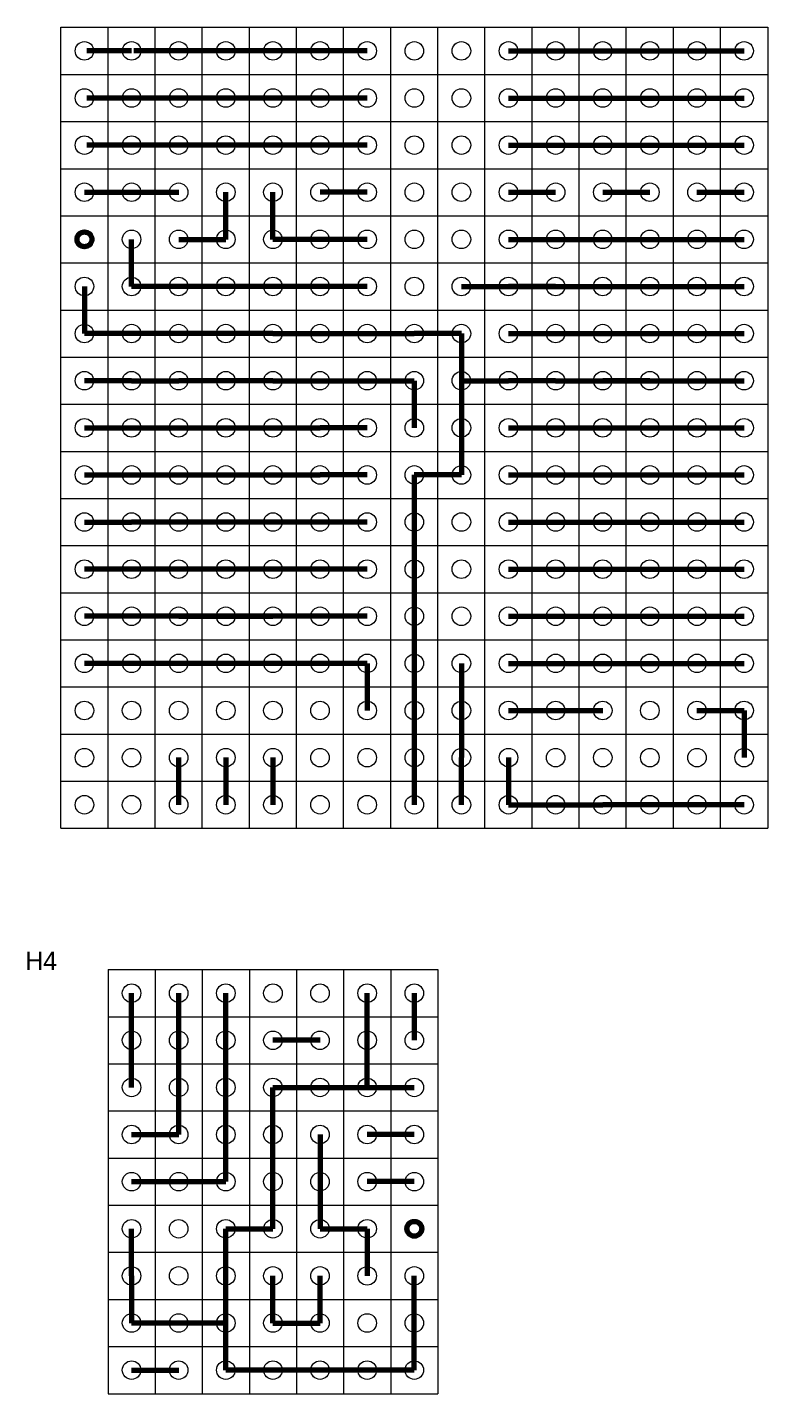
# Model space of a CAD drawing. Extents: x -67 to 41, y 38 to 136.
# Drawn here: x 1.4 to 41.3, y 60.1 to 133.8 of the extents above; entities that cross this region are included whole.
import ezdxf

# ---------------------------------------------------------------- set-up
doc = ezdxf.new("R2010")
doc.units = 0
doc.layers.add('0_GND', color=7, linetype='CONTINUOUS', lineweight=15)
doc.layers.add('5V line', color=1, linetype='CONTINUOUS', lineweight=15)
for name, color, linetype, lineweight, true_color in [('0_wire', 92, 'CONTINUOUS', 15, 0x00c800), ('3.3V line', 40, 'CONTINUOUS', 15, 0xffaa00), ('socket_header', 56, 'CONTINUOUS', 15, 0x808000), ('universal_board', 253, 'CONTINUOUS', 15, 0xa0a0a4)]:
    doc.layers.add(name, color=color, linetype=linetype, lineweight=lineweight, true_color=true_color)
doc.styles.add('unicode', font='unicode')

msp = doc.modelspace()

# ---------------------------------------------------------------- linework, layer by layer
at = {"layer": '0_GND', "lineweight": 200}
for p, q in [((12.06, 122.36), (12.06, 124.9)), ((9.52, 122.36), (12.06, 122.36)), ((4.44, 119.82), (4.44, 117.28)), ((14.6, 117.28), (4.44, 117.28)), ((14.6, 117.28), (17.14, 117.28)), ((17.14, 117.28), (22.22, 117.28)), ((24.76, 117.28), (22.22, 117.28)), ((24.76, 117.28), (24.76, 114.74)), ((24.76, 114.74), (27.3, 114.74)), ((24.76, 114.74), (24.76, 109.66)), ((29.84, 114.74), (27.3, 114.74)), ((29.84, 114.74), (32.38, 114.74)), ((32.38, 114.74), (40, 114.74)), ((34.92, 114.74), (32.38, 114.74)), ((24.76, 109.66), (22.22, 109.66)), ((22.22, 109.66), (22.22, 91.88)), ((27.3, 94.42), (27.3, 91.88)), ((27.3, 91.88), (32.38, 91.88)), ((40, 91.88), (32.38, 91.88)), ((19.68, 76.64), (19.68, 81.72)), ((14.6, 76.64), (17.14, 76.64)), ((14.6, 69.02), (14.6, 76.64)), ((17.14, 76.64), (19.68, 76.64)), ((19.68, 76.64), (22.22, 76.64)), ((6.98, 66.48), (6.98, 69.02)), ((12.06, 63.94), (12.06, 69.02)), ((12.06, 69.02), (14.6, 69.02)), ((6.98, 66.48), (6.98, 63.94)), ((22.22, 61.4), (22.22, 66.48)), ((12.06, 63.94), (6.98, 63.94)), ((12.06, 61.4), (12.06, 63.94)), ((19.68, 61.4), (12.06, 61.4)), ((22.22, 61.4), (19.68, 61.4))]:
    msp.add_line(p, q, dxfattribs=at)
at = {"layer": '0_wire', "lineweight": 200}
for p, q in [((6.98, 132.52), (4.57, 132.52)), ((19.68, 132.52), (7.11, 132.52)), ((27.3, 132.52), (40, 132.52)), ((6.98, 129.98), (4.57, 129.98)), ((19.68, 129.98), (6.98, 129.98)), ((27.3, 129.98), (40, 129.98)), ((6.98, 127.44), (4.57, 127.44)), ((19.68, 127.44), (6.98, 127.44)), ((27.3, 127.44), (40, 127.44)), ((4.44, 124.9), (9.52, 124.9)), ((14.6, 122.36), (14.6, 124.9)), ((19.68, 124.9), (17.14, 124.9)), ((27.3, 124.9), (29.84, 124.9)), ((32.38, 124.9), (34.92, 124.9)), ((37.46, 124.9), (40, 124.9)), ((6.98, 119.82), (6.98, 122.36)), ((19.68, 122.36), (14.6, 122.36)), ((27.3, 122.36), (40, 122.36)), ((9.52, 119.82), (6.98, 119.82)), ((19.68, 119.82), (9.52, 119.82)), ((27.3, 117.28), (40, 117.28)), ((4.44, 112.2), (6.98, 112.2)), ((6.98, 112.2), (9.52, 112.2)), ((9.52, 112.2), (17.14, 112.2)), ((19.68, 112.2), (17.14, 112.2)), ((27.3, 112.2), (40, 112.2)), ((4.44, 109.66), (6.98, 109.66)), ((6.98, 109.66), (9.52, 109.66)), ((9.52, 109.66), (17.14, 109.66)), ((19.68, 109.66), (17.14, 109.66)), ((27.3, 109.66), (40, 109.66)), ((4.44, 107.12), (6.98, 107.12)), ((17.14, 107.12), (6.98, 107.12)), ((19.68, 107.12), (17.14, 107.12)), ((27.3, 107.12), (40, 107.12)), ((19.68, 104.58), (4.44, 104.58)), ((17.14, 104.58), (14.6, 104.58)), ((27.3, 104.58), (40, 104.58)), ((19.68, 102.04), (4.44, 102.04)), ((9.52, 102.04), (12.06, 102.04)), ((12.06, 102.04), (14.6, 102.04)), ((27.3, 102.04), (40, 102.04)), ((19.68, 99.5), (4.44, 99.5)), ((14.6, 99.5), (12.06, 99.5)), ((19.68, 99.5), (19.68, 96.96)), ((27.3, 99.5), (40, 99.5)), ((27.3, 96.96), (32.38, 96.96)), ((37.46, 96.96), (40, 96.96)), ((40, 96.96), (40, 94.42)), ((9.52, 91.88), (9.52, 94.42)), ((12.06, 94.42), (12.06, 91.88)), ((14.6, 94.42), (14.6, 91.88)), ((6.98, 76.64), (6.98, 81.72)), ((9.52, 74.1), (9.52, 81.72)), ((12.06, 71.56), (12.06, 81.72)), ((6.98, 74.1), (9.52, 74.1)), ((17.14, 74.1), (17.14, 71.56)), ((22.22, 74.1), (19.68, 74.1)), ((6.98, 71.56), (12.06, 71.56)), ((17.14, 71.56), (17.14, 69.02)), ((22.22, 71.56), (19.68, 71.56)), ((17.14, 69.02), (19.68, 69.02)), ((19.68, 69.02), (19.68, 66.48))]:
    msp.add_line(p, q, dxfattribs=at)
msp.add_circle((4.44, 122.36), 0.4, dxfattribs=at)
at = {"layer": '3.3V line', "lineweight": 200}
msp.add_circle((22.22, 69.02), 0.4, dxfattribs=at)
at = {"layer": '5V line', "lineweight": 200}
for p, q in [((24.76, 119.82), (32.38, 119.82)), ((29.84, 119.82), (27.3, 119.82)), ((29.84, 119.82), (40, 119.82)), ((6.98, 114.74), (4.44, 114.74)), ((6.98, 114.74), (9.52, 114.74)), ((14.6, 114.74), (9.52, 114.74)), ((14.6, 114.74), (19.68, 114.74)), ((19.68, 114.74), (22.22, 114.74)), ((22.22, 114.74), (22.22, 112.2)), ((24.76, 99.5), (24.76, 96.96)), ((24.76, 96.96), (24.76, 94.42)), ((24.76, 91.88), (24.76, 94.42)), ((22.22, 81.72), (22.22, 79.18)), ((17.14, 79.18), (14.6, 79.18)), ((14.6, 63.94), (14.6, 66.48)), ((17.14, 63.94), (17.14, 66.48)), ((14.6, 63.94), (17.14, 63.94)), ((6.98, 61.4), (9.52, 61.4))]:
    msp.add_line(p, q, dxfattribs=at)
at = {"layer": 'universal_board'}
for p, q in [((3.17, 90.61), (3.17, 133.79)), ((3.17, 133.79), (41.27, 133.79)), ((5.71, 90.61), (5.71, 133.79)), ((8.25, 90.61), (8.25, 133.79)), ((10.79, 90.61), (10.79, 133.79)), ((13.33, 90.61), (13.33, 133.79)), ((15.87, 90.61), (15.87, 133.79)), ((18.41, 90.61), (18.41, 133.79)), ((20.95, 90.61), (20.95, 133.79)), ((23.49, 90.61), (23.49, 133.79)), ((26.03, 90.61), (26.03, 133.79)), ((28.57, 90.61), (28.57, 133.79)), ((31.11, 90.61), (31.11, 133.79)), ((33.65, 90.61), (33.65, 133.79)), ((36.19, 90.61), (36.19, 133.79)), ((38.73, 90.61), (38.73, 133.79)), ((41.27, 133.79), (41.27, 90.61)), ((3.17, 131.25), (41.27, 131.25)), ((3.17, 128.71), (41.27, 128.71)), ((3.17, 126.17), (41.27, 126.17)), ((3.17, 123.63), (41.27, 123.63)), ((3.17, 121.09), (41.27, 121.09)), ((3.17, 118.55), (41.27, 118.55)), ((3.17, 116.01), (41.27, 116.01)), ((3.17, 113.47), (41.27, 113.47)), ((3.17, 110.93), (41.27, 110.93)), ((3.17, 108.39), (41.27, 108.39)), ((3.17, 105.85), (41.27, 105.85)), ((3.17, 103.31), (41.27, 103.31)), ((3.17, 100.77), (41.27, 100.77)), ((3.17, 98.23), (41.27, 98.23)), ((3.17, 95.69), (41.27, 95.69)), ((3.17, 93.15), (41.27, 93.15)), ((3.17, 90.61), (41.27, 90.61)), ((5.71, 82.99), (23.49, 82.99)), ((5.71, 82.99), (5.71, 60.13)), ((8.25, 82.99), (8.25, 60.13)), ((10.79, 82.99), (10.79, 60.13)), ((13.33, 82.99), (13.33, 60.13)), ((15.87, 82.99), (15.87, 60.13)), ((18.41, 82.99), (18.41, 60.13)), ((20.95, 82.99), (20.95, 60.13)), ((23.49, 82.99), (23.49, 60.13)), ((5.71, 80.45), (23.49, 80.45)), ((5.71, 77.91), (23.49, 77.91)), ((5.71, 75.37), (23.49, 75.37)), ((5.71, 72.83), (23.49, 72.83)), ((5.71, 70.29), (23.49, 70.29)), ((5.71, 67.75), (23.49, 67.75)), ((5.71, 65.21), (23.49, 65.21)), ((5.71, 62.67), (23.49, 62.67)), ((5.71, 60.13), (23.49, 60.13))]:
    msp.add_line(p, q, dxfattribs=at)
for centre in [(4.44, 132.52), (6.98, 132.52), (9.52, 132.52), (12.06, 132.52), (14.6, 132.52), (17.14, 132.52), (19.68, 132.52), (22.22, 132.52), (24.76, 132.52), (27.3, 132.52), (29.84, 132.52), (32.38, 132.52), (34.92, 132.52), (37.46, 132.52), (40, 132.52), (4.44, 129.98), (6.98, 129.98), (9.52, 129.98), (12.06, 129.98), (14.6, 129.98), (17.14, 129.98), (19.68, 129.98), (22.22, 129.98), (24.76, 129.98), (27.3, 129.98), (29.84, 129.98), (32.38, 129.98), (34.92, 129.98), (37.46, 129.98), (40, 129.98), (4.44, 127.44), (6.98, 127.44), (9.52, 127.44), (12.06, 127.44), (14.6, 127.44), (17.14, 127.44), (19.68, 127.44), (22.22, 127.44), (24.76, 127.44), (27.3, 127.44), (29.84, 127.44), (32.38, 127.44), (34.92, 127.44), (37.46, 127.44), (40, 127.44), (4.44, 124.9), (6.98, 124.9), (9.52, 124.9), (12.06, 124.9), (14.6, 124.9), (17.14, 124.9), (19.68, 124.9), (22.22, 124.9), (24.76, 124.9), (27.3, 124.9), (29.84, 124.9), (32.38, 124.9), (34.92, 124.9), (37.46, 124.9), (40, 124.9), (4.44, 122.36), (6.98, 122.36), (9.52, 122.36), (12.06, 122.36), (14.6, 122.36), (17.14, 122.36), (19.68, 122.36), (22.22, 122.36), (24.76, 122.36), (27.3, 122.36), (29.84, 122.36), (32.38, 122.36), (34.92, 122.36), (37.46, 122.36), (40, 122.36), (4.44, 119.82), (6.98, 119.82), (9.52, 119.82), (12.06, 119.82), (14.6, 119.82), (17.14, 119.82), (19.68, 119.82), (22.22, 119.82), (24.76, 119.82), (27.3, 119.82), (29.84, 119.82), (32.38, 119.82), (34.92, 119.82), (37.46, 119.82), (40, 119.82), (4.44, 117.28), (6.98, 117.28), (9.52, 117.28), (12.06, 117.28), (14.6, 117.28), (17.14, 117.28), (19.68, 117.28), (22.22, 117.28), (24.76, 117.28), (27.3, 117.28), (29.84, 117.28), (32.38, 117.28), (34.92, 117.28), (37.46, 117.28), (40, 117.28), (4.44, 114.74), (6.98, 114.74), (9.52, 114.74), (12.06, 114.74), (14.6, 114.74), (17.14, 114.74), (19.68, 114.74), (22.22, 114.74), (24.76, 114.74), (27.3, 114.74), (29.84, 114.74), (32.38, 114.74), (34.92, 114.74), (37.46, 114.74), (40, 114.74), (4.44, 112.2), (6.98, 112.2), (9.52, 112.2), (12.06, 112.2), (14.6, 112.2), (17.14, 112.2), (19.68, 112.2), (22.22, 112.2), (24.76, 112.2), (27.3, 112.2), (29.84, 112.2), (32.38, 112.2), (34.92, 112.2), (37.46, 112.2), (40, 112.2), (4.44, 109.66), (6.98, 109.66), (9.52, 109.66), (12.06, 109.66), (14.6, 109.66), (17.14, 109.66), (19.68, 109.66), (22.22, 109.66), (24.76, 109.66), (27.3, 109.66), (29.84, 109.66), (32.38, 109.66), (34.92, 109.66), (37.46, 109.66), (40, 109.66), (4.44, 107.12), (6.98, 107.12), (9.52, 107.12), (12.06, 107.12), (14.6, 107.12), (17.14, 107.12), (19.68, 107.12), (22.22, 107.12), (24.76, 107.12), (27.3, 107.12), (29.84, 107.12), (32.38, 107.12), (34.92, 107.12), (37.46, 107.12), (40, 107.12), (4.44, 104.58), (6.98, 104.58), (9.52, 104.58), (12.06, 104.58), (14.6, 104.58), (17.14, 104.58), (19.68, 104.58), (22.22, 104.58), (24.76, 104.58), (27.3, 104.58), (29.84, 104.58), (32.38, 104.58), (34.92, 104.58), (37.46, 104.58), (40, 104.58), (4.44, 102.04), (6.98, 102.04), (9.52, 102.04), (12.06, 102.04), (14.6, 102.04), (17.14, 102.04), (19.68, 102.04), (22.22, 102.04), (24.76, 102.04), (27.3, 102.04), (29.84, 102.04), (32.38, 102.04), (34.92, 102.04), (37.46, 102.04), (40, 102.04), (4.44, 99.5), (6.98, 99.5), (9.52, 99.5), (12.06, 99.5), (14.6, 99.5), (17.14, 99.5), (19.68, 99.5), (22.22, 99.5), (24.76, 99.5), (27.3, 99.5), (29.84, 99.5), (32.38, 99.5), (34.92, 99.5), (37.46, 99.5), (40, 99.5), (4.44, 96.96), (6.98, 96.96), (9.52, 96.96), (12.06, 96.96), (14.6, 96.96), (17.14, 96.96), (19.68, 96.96), (22.22, 96.96), (24.76, 96.96), (27.3, 96.96), (29.84, 96.96), (32.38, 96.96), (34.92, 96.96), (37.46, 96.96), (40, 96.96), (4.44, 94.42), (6.98, 94.42), (9.52, 94.42), (12.06, 94.42), (14.6, 94.42), (17.14, 94.42), (19.68, 94.42), (22.22, 94.42), (24.76, 94.42), (27.3, 94.42), (29.84, 94.42), (32.38, 94.42), (34.92, 94.42), (37.46, 94.42), (40, 94.42), (4.44, 91.88), (6.98, 91.88), (9.52, 91.88), (12.06, 91.88), (14.6, 91.88), (17.14, 91.88), (19.68, 91.88), (22.22, 91.88), (24.76, 91.88), (27.3, 91.88), (29.84, 91.88), (32.38, 91.88), (34.92, 91.88), (37.46, 91.88), (40, 91.88), (6.98, 81.72), (9.52, 81.72), (12.06, 81.72), (14.6, 81.72), (17.14, 81.72), (19.68, 81.72), (22.22, 81.72), (6.98, 79.18), (9.52, 79.18), (12.06, 79.18), (14.6, 79.18), (17.14, 79.18), (19.68, 79.18), (22.22, 79.18), (6.98, 76.64), (9.52, 76.64), (12.06, 76.64), (14.6, 76.64), (17.14, 76.64), (19.68, 76.64), (22.22, 76.64), (6.98, 74.1), (9.52, 74.1), (12.06, 74.1), (14.6, 74.1), (17.14, 74.1), (19.68, 74.1), (22.22, 74.1), (6.98, 71.56), (9.52, 71.56), (12.06, 71.56), (14.6, 71.56), (17.14, 71.56), (19.68, 71.56), (22.22, 71.56), (6.98, 69.02), (9.52, 69.02), (12.06, 69.02), (14.6, 69.02), (17.14, 69.02), (19.68, 69.02), (22.22, 69.02), (6.98, 66.48), (9.52, 66.48), (12.06, 66.48), (14.6, 66.48), (17.14, 66.48), (19.68, 66.48), (22.22, 66.48), (6.98, 63.94), (9.52, 63.94), (12.06, 63.94), (14.6, 63.94), (17.14, 63.94), (19.68, 63.94), (22.22, 63.94), (6.98, 61.4), (9.52, 61.4), (12.06, 61.4), (14.6, 61.4), (17.14, 61.4), (19.68, 61.4), (22.22, 61.4)]:
    msp.add_circle(centre, 0.5, dxfattribs=at)

# ---------------------------------------------------------------- texts
at = {"layer": 'socket_header', "insert": (1.251, 83.466), "char_height": 1, "width": 1.44444, "attachment_point": 4, "line_spacing_factor": 1.54, "style": 'unicode'}
msp.add_mtext('H4', dxfattribs=at)

doc.saveas('drawing.dxf')
